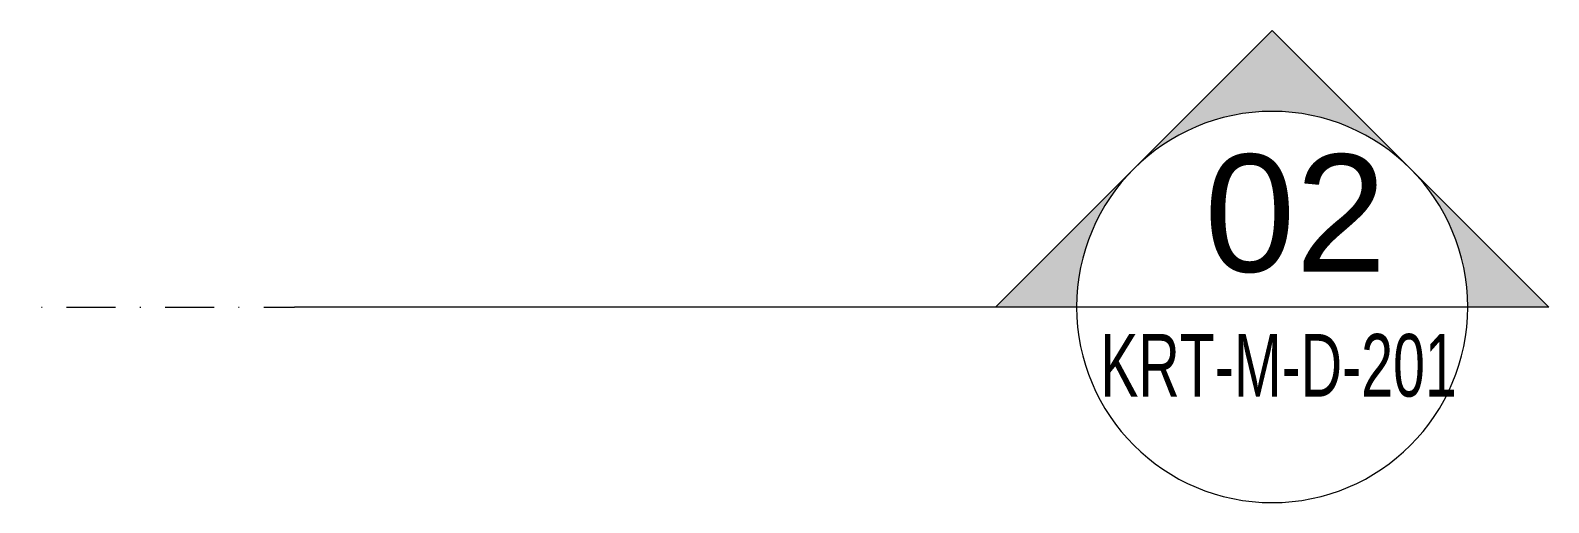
# Model space of a CAD drawing. Extents: x -2598 to 23780, y 0 to 8114.
# Drawn here: x 10900.6 to 11094.8, y 1646.6 to 1707 of the extents above; entities that cross this region are included whole.
import ezdxf
from ezdxf.enums import TextEntityAlignment as Align

# ---------------------------------------------------------------- set-up
doc = ezdxf.new("R2010")
doc.units = 0
doc.header["$LTSCALE"] = 25
doc.header["$MEASUREMENT"] = 0
doc.linetypes.add('DASHDOT2', pattern=[0.5, 0.25, -0.125, 0, -0.125])
doc.layers.get('0').update_dxf_attribs({"color": 9, "lineweight": 9})
doc.layers.add('21', color=9, linetype='Continuous', lineweight=9)
doc.styles.add('Arial', font='arial.ttf', dxfattribs={"height": 2.5})
doc.styles.add('MuuM_TEXT-STANDART', font='ARIALN.TTF')

# ---------------------------------------------------------------- blocks, each defined once
blk = doc.blocks.new('0_buildingsection')
h = blk.add_hatch(color=256)
h.paths.add_polyline_path([(7.071, 0), (0, 7.071), (-7.071, 0)])
h.paths.add_polyline_path([(5, 0, 1), (-5, 0)], flags=16)
for points in [[(7.071, 0), (0, 7.071), (-7.071, 0), (25, 0)], [(7.071, 0), (0, 7.071), (-7.071, 0), (7.071, 0)]]:
    blk.add_lwpolyline(points)
blk.add_circle((0, 0), 5)
at = {"style": 'Arial'}
blk.add_attdef('KESITADI', text='', height=3, dxfattribs=at).set_placement((0, 0), align=Align.BOTTOM_CENTER)
blk.add_attdef('PAFTAADI', text='', height=2, dxfattribs=at).set_placement((0, -0.5), align=Align.TOP_CENTER)

msp = doc.modelspace()

# ---------------------------------------------------------------- linework, layer by layer
at = {"layer": '21', "linetype": 'DASHDOT2'}
msp.add_lwpolyline([(6835.48, 1671.62), (10934.42, 1671.62)], dxfattribs=at)

# ---------------------------------------------------------------- block references
at = {"layer": '21'}
ref = msp.add_blockref('0_buildingsection', (11059.42, 1671.62), dxfattribs=dict(at, xscale=-5, yscale=5, zscale=5))
ref.add_attrib('KESITADI', '02', dxfattribs={"layer": '0', "height": 15, "style": 'Arial'}).set_placement((11062.39, 1671.62), align=Align.BOTTOM_CENTER)
ref.add_attrib('PAFTAADI', 'KRT-M-D-201', dxfattribs={"layer": '0', "height": 8, "style": 'MuuM_TEXT-STANDART', "width": 0.8}).set_placement((11060.23, 1657.77), align=Align.BOTTOM_CENTER)

doc.saveas('drawing.dxf')
